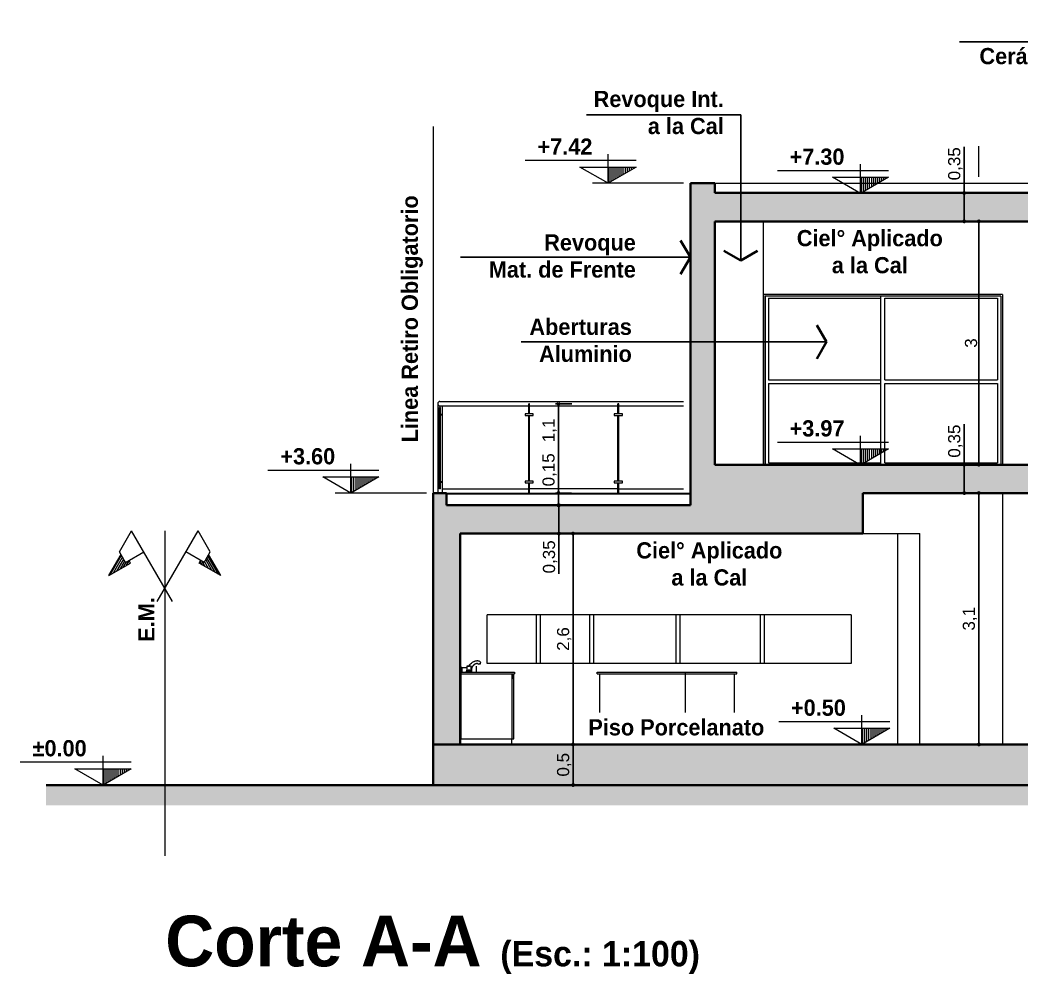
# Model space of a CAD drawing. Header units: millimetres. Extents: x 110427 to 125914, y 76277 to 76441.
# Drawn here: x 113922 to 113934.36, y 76429.37 to 76441.14 of the extents above; entities that cross this region are included whole.
import ezdxf

# ---------------------------------------------------------------- set-up
doc = ezdxf.new("R2010")
doc.units = ezdxf.units.MM
doc.linetypes.add('CENTER', pattern=[50.8, 31.75, -6.35, 6.35, -6.35])
doc.linetypes.add('JIS_02_0.7', pattern=[1.35, 0.75, -0.6])
for name, color, linetype, lineweight in [('04_CIVIL A CONSTRUIR', 250, 'Continuous', 35), ('06_CIVIL VISTAS GRUESA', 244, 'Continuous', 13), ('08_CIVIL VISTAS FINO', 251, 'Continuous', 5), ('10_CIVIL EJES', 230, 'CENTER', 15), ('11_CARPINTERIA Y MOBILIARIO', 141, 'Continuous', 9), ('12_HATCH', 8, 'Continuous', 9), ('12_TEXTOS', 4, 'Continuous', 40), ('13_COTAS', 8, 'Continuous', 9), ('VIDRIOS', 254, 'Continuous', 9)]:
    doc.layers.add(name, color=color, linetype=linetype, lineweight=lineweight)
doc.layers.add('14_TEXTOS', color=4, linetype='Continuous')
doc.styles.add('JDS1', font='GOTHICB.TTF')
doc.styles.add('Swis721 BT', font='swiss.ttf')
doc.dimstyles.new('1_100_JDS', dxfattribs={"dimscale": 100, "dimtxt": 2, "dimasz": 1.5, "dimexe": 1, "dimexo": 1, "dimgap": 0.75, "dimtad": 1, "dimlfac": 0.001, "dimzin": 4, "dimdsep": 46, "dimtxsty": 'JDS1', "dimcen": 0.09, "dimdle": 0.1, "dimclrd": 8, "dimclre": 8, "dimclrt": 150, "dimadec": 0, "dimazin": 0, "dimtfac": 1, "dimtmove": 2, "dimatfit": 0, "dimfxl": 0, "dimtolj": 1, "dimtzin": 0, "dimarcsym": 0})
doc.dimstyles.new('ISO-23', dxfattribs={"dimscale": 0.03, "dimtxt": 5, "dimasz": 2.5, "dimexe": 1.25, "dimexo": 0.625, "dimtad": 1, "dimtxsty": 'Swis721 BT', "dimblk": 'DOTSMALL', "dimcen": 2.5, "dimclrt": 150, "dimadec": 0, "dimazin": 0, "dimtfac": 1, "dimtmove": 0, "dimatfit": 3, "dimfxl": 0, "dimarcsym": 0})

# ---------------------------------------------------------------- blocks, each defined once
blk = doc.blocks.new('*U237')
at = {"extrusion": (-1.22465e-16, 0, -1)}
for p, q in [((-0.0274, 0.0073), (-0.0275, 0.0003)), ((-0.0275, 0.0003), (0, 0.0003)), ((0.0274, 0.007), (-0.0274, 0.007)), ((-0.0269, 0), (0, 0)), ((0.022, 0.0105), (-0.022, 0.0105)), ((-0.0215, 0.0196), (-0.0071, 0.0196)), ((-0.0195, 0.0582), (-0.0051, 0.0582)), ((0.0157, 0.0128), (-0.0157, 0.0128)), ((-0.0066, 0.0196), (-0.0071, 0.0196)), ((0, 0.0196), (-0.0066, 0.0196)), ((-0.0051, 0.0582), (0, 0.0582)), ((0, 0.0582), (0.0051, 0.0582)), ((0.0066, 0.0196), (0, 0.0196)), ((0, 0.0003), (0.0275, 0.0003)), ((0, 0), (0.0269, 0)), ((0.0195, 0.0582), (0.0051, 0.0582)), ((0.0071, 0.0196), (0.0066, 0.0196)), ((0.0071, 0.0196), (0.0215, 0.0196)), ((0.0275, 0.0003), (0.0274, 0.0073)), ((0.0858, 0.0821), (0.1136, 0.0896)), ((0.0877, 0.0826), (0.0888, 0.0784)), ((0.0888, 0.0784), (0.112, 0.0846)), ((0.0888, 0.0784), (0.09, 0.0777)), ((0.09, 0.0777), (0.1113, 0.0834)), ((0.112, 0.0846), (0.1109, 0.0888)), ((0.1113, 0.0834), (0.112, 0.0846))]:
    blk.add_line(p, q, dxfattribs=at)
blk.add_line((0.0853, 0.0823), (0.0858, 0.0821))
for centre, radius, start, end in [((0.0269, 0.0005), 0.0005, 270.00492, 336.41695), ((-0.1301, -0.0083), 0.1527, 7.06493, 10.50998), ((-0.0269, 0.0005), 0.0005, 203.57845, 269.99968), ((-0.1134, 0.09), 0.0005, 163.44369, 254.975)]:
    blk.add_arc(centre, radius, start, end, dxfattribs=at)
for points, knots in [([(-0.0054, 0.0592), (-0.0036, 0.0621), (0.0004, 0.0678), (0.0096, 0.0784), (0.021, 0.0882), (0.0341, 0.097), (0.045, 0.1032), (0.0554, 0.108), (0.0648, 0.1111), (0.0735, 0.1128), (0.0815, 0.1132), (0.089, 0.1124), (0.0981, 0.1095), (0.1059, 0.104), (0.1115, 0.0965), (0.1133, 0.0923), (0.1139, 0.0902)], [0, 0, 0, 0, 10.326557, 20.868833, 41.980754, 55.142944, 68.325086, 79.552312, 89.44321, 97.990642, 105.92641, 113.515349, 120.434922, 134.605644, 141.521663, 148.253784, 148.253784, 148.253784, 148.253784]), ([(-0.0156, 0.0196), (-0.0157, 0.0174), (-0.0157, 0.0151), (-0.0157, 0.0127), (-0.0158, 0.0124), (-0.0159, 0.0121), (-0.016, 0.0118), (-0.0163, 0.0114), (-0.0168, 0.011), (-0.0173, 0.0109), (-0.0175, 0.0109), (-0.0199, 0.0107), (-0.0223, 0.0104), (-0.025, 0.0102), (-0.0258, 0.01), (-0.027, 0.0091), (-0.0274, 0.0079), (-0.0274, 0.0073)], [0, 0, 0, 0, 6.707769, 6.890256, 7.232404, 7.573474, 7.792236, 8.25887, 9.158601, 9.574503, 9.718932, 9.759439, 16.904145, 16.949046, 17.712138, 19.505058, 21.298993, 21.298993, 21.298993, 21.298993]), ([(-0.0195, 0.0582), (-0.0198, 0.0582), (-0.0203, 0.0581), (-0.0211, 0.0575), (-0.0215, 0.0568), (-0.0215, 0.0562), (-0.0215, 0.044), (-0.0215, 0.0318), (-0.0215, 0.0196)], [0, 0, 0, 0, 0.758733, 1.522534, 3.038823, 3.156107, 3.213684, 39.741586, 39.741586, 39.741586, 39.741586]), ([(0, 0.0593), (-0.0007, 0.0593), (-0.0022, 0.0593), (-0.0051, 0.0592), (-0.0082, 0.059), (-0.0113, 0.0588), (-0.0131, 0.0586), (-0.0141, 0.0585), (-0.0144, 0.0584), (-0.0146, 0.0584), (-0.0148, 0.0583), (-0.0148, 0.0582)], [0, 0, 0, 0, 2.131147, 4.365966, 8.89797, 11.353204, 13.620383, 14.388453, 14.412009, 14.612825, 14.925144, 14.925144, 14.925144, 14.925144]), ([(0.0148, 0.0582), (0.0148, 0.0582), (0.0147, 0.0583), (0.0146, 0.0584), (0.0145, 0.0584), (0.0142, 0.0585), (0.0124, 0.0587), (0.0076, 0.0591), (0.003, 0.0593), (0, 0.0593)], [0, 0, 0, 0, 0.126725, 0.253563, 0.397359, 0.511633, 1.115831, 6.027123, 14.925113, 14.925113, 14.925113, 14.925113]), ([(0.0274, 0.0073), (0.0274, 0.0079), (0.027, 0.0091), (0.0258, 0.01), (0.025, 0.0102), (0.0223, 0.0105), (0.0199, 0.0107), (0.0175, 0.0109), (0.017, 0.0109), (0.0161, 0.0114), (0.0157, 0.0123), (0.0157, 0.0129), (0.0157, 0.0152), (0.0157, 0.0174), (0.0156, 0.0196)], [0, 0, 0, 0, 1.798162, 3.58204, 4.34996, 4.39486, 11.539566, 11.575113, 11.724906, 13.03561, 14.408218, 14.574141, 14.677093, 21.299016, 21.299016, 21.299016, 21.299016]), ([(0.0215, 0.0196), (0.0215, 0.0318), (0.0215, 0.044), (0.0215, 0.0564), (0.0215, 0.0567), (0.0214, 0.057), (0.0211, 0.0574), (0.0207, 0.0578), (0.0201, 0.0581), (0.0196, 0.0582), (0.0195, 0.0582)], [0, 0, 0, 0, 36.55703, 36.702506, 36.994584, 37.464971, 37.761994, 38.233765, 39.325499, 39.741567, 39.741567, 39.741567, 39.741567]), ([(0.0853, 0.0823), (0.0844, 0.0832), (0.0826, 0.0844), (0.0798, 0.085), (0.0775, 0.085), (0.0748, 0.0846), (0.0723, 0.084), (0.0696, 0.0831), (0.0664, 0.082), (0.0618, 0.0804), (0.0563, 0.078), (0.0506, 0.0744), (0.0452, 0.07), (0.0402, 0.0648), (0.0357, 0.0591), (0.0318, 0.0531), (0.0291, 0.0478), (0.0275, 0.0437), (0.0253, 0.0375), (0.0237, 0.0297), (0.0228, 0.0195), (0.0226, 0.0136), (0.0225, 0.0104)], [0, 0, 0, 0, 4.044334, 6.131209, 8.59722, 11.037494, 14.087258, 16.341521, 19.566908, 24.293782, 31.100485, 37.536678, 44.342667, 51.91438, 59.097426, 66.301533, 73.112599, 76.887528, 79.53999, 92.788675, 100.730298, 110.357033, 110.357033, 110.357033, 110.357033])]:
    blk.add_open_spline(points, degree=3, knots=knots)
blk = doc.blocks.new('_DotSmall')
at = {"color": 0, "linetype": 'ByBlock', "const_width": 0.5}
blk.add_lwpolyline([(-0.0625, 0, 1), (0.0625, 0, 1)], format="xyb", close=True, dxfattribs=at)
blk = doc.blocks.new('*D436')
at = {"layer": '13_COTAS', "color": 0, "lineweight": -2}
for p, q in [((113933.82, 76435.304), (113933.865, 76435.304)), ((113933.828, 76432.204), (113933.828, 76435.304)), ((113933.82, 76432.204), (113933.865, 76432.204))]:
    blk.add_line(p, q, dxfattribs=at)
at = {"layer": 'Defpoints', "color": 0}
for p in [(113933.801, 76435.304), (113933.828, 76435.304), (113933.801, 76432.204)]:
    blk.add_point(p, dxfattribs=at)
at = {"layer": '13_COTAS', "color": 0, "lineweight": -2, "xscale": 0.075, "yscale": 0.075, "zscale": 0.075}
for p, rotation in [((113933.828, 76435.304), 90), ((113933.828, 76432.204), 270)]:
    blk.add_blockref('_DotSmall', p, dxfattribs=dict(at, rotation=rotation))
at = {"layer": '13_COTAS', "color": 150, "insert": (113933.718, 76433.754), "char_height": 0.15, "attachment_point": 5, "rotation": 90, "style": 'Swis721 BT'}
blk.add_mtext('3,1', dxfattribs=at)
blk = doc.blocks.new('*D522')
at = {"layer": '13_COTAS', "color": 0, "lineweight": -2}
for p, q in [((113933.648, 76435.654), (113933.648, 76436.155)), ((113933.868, 76435.654), (113933.61, 76435.654)), ((113933.648, 76435.304), (113933.648, 76435.654)), ((113933.782, 76435.304), (113933.61, 76435.304))]:
    blk.add_line(p, q, dxfattribs=at)
at = {"layer": 'Defpoints', "color": 0}
for p in [(113933.648, 76435.654), (113933.887, 76435.654), (113933.801, 76435.304)]:
    blk.add_point(p, dxfattribs=at)
at = {"layer": '13_COTAS', "color": 0, "lineweight": -2, "xscale": 0.075, "yscale": 0.075, "zscale": 0.075}
for p, rotation in [((113933.648, 76435.654), 90), ((113933.648, 76435.304), 270)]:
    blk.add_blockref('_DotSmall', p, dxfattribs=dict(at, rotation=rotation))
at = {"layer": '13_COTAS', "color": 150, "insert": (113933.538, 76435.944), "char_height": 0.15, "attachment_point": 5, "rotation": 90, "style": 'Swis721 BT'}
blk.add_mtext('0,35', dxfattribs=at)
blk = doc.blocks.new('*D523')
at = {"layer": '13_COTAS', "color": 0, "lineweight": -2}
for p, q in [((113933.871, 76438.654), (113933.79, 76438.654)), ((113933.828, 76435.654), (113933.828, 76438.654)), ((113933.868, 76435.654), (113933.79, 76435.654))]:
    blk.add_line(p, q, dxfattribs=at)
at = {"layer": 'Defpoints', "color": 0}
for p in [(113933.828, 76438.654), (113933.889, 76438.654), (113933.887, 76435.654)]:
    blk.add_point(p, dxfattribs=at)
at = {"layer": '13_COTAS', "color": 0, "lineweight": -2, "xscale": 0.075, "yscale": 0.075, "zscale": 0.075}
for p, rotation in [((113933.828, 76438.654), 90), ((113933.828, 76435.654), 270)]:
    blk.add_blockref('_DotSmall', p, dxfattribs=dict(at, rotation=rotation))
at = {"layer": '13_COTAS', "color": 150, "insert": (113933.732, 76437.154), "char_height": 0.15, "attachment_point": 5, "rotation": 90, "style": 'Swis721 BT'}
blk.add_mtext('3', dxfattribs=at)
blk = doc.blocks.new('*D524')
at = {"layer": '13_COTAS', "color": 0, "lineweight": -2}
for p, q in [((113933.648, 76439.004), (113933.648, 76439.575)), ((113933.867, 76439.004), (113933.61, 76439.004)), ((113933.648, 76438.654), (113933.648, 76439.004)), ((113933.871, 76438.654), (113933.61, 76438.654))]:
    blk.add_line(p, q, dxfattribs=at)
at = {"layer": 'Defpoints', "color": 0}
for p in [(113933.648, 76439.004), (113933.886, 76439.004), (113933.889, 76438.654)]:
    blk.add_point(p, dxfattribs=at)
at = {"layer": '13_COTAS', "color": 0, "lineweight": -2, "xscale": 0.075, "yscale": 0.075, "zscale": 0.075}
for p, rotation in [((113933.648, 76439.004), 90), ((113933.648, 76438.654), 270)]:
    blk.add_blockref('_DotSmall', p, dxfattribs=dict(at, rotation=rotation))
at = {"layer": '13_COTAS', "color": 150, "insert": (113933.538, 76439.364), "char_height": 0.15, "attachment_point": 5, "rotation": 90, "style": 'Swis721 BT'}
blk.add_mtext('0,35', dxfattribs=at)
blk = doc.blocks.new('*D277')
at = {"layer": '13_COTAS', "color": 0, "lineweight": -2}
for p, q in [((113928.671, 76435.154), (113928.611, 76435.154)), ((113928.649, 76435.154), (113928.649, 76434.804)), ((113928.671, 76434.804), (113928.611, 76434.804)), ((113928.649, 76434.804), (113928.649, 76434.306))]:
    blk.add_line(p, q, dxfattribs=at)
at = {"layer": 'Defpoints', "color": 0}
for p in [(113928.649, 76435.154), (113928.689, 76435.154), (113928.689, 76434.804)]:
    blk.add_point(p, dxfattribs=at)
at = {"layer": '13_COTAS', "color": 0, "lineweight": -2, "xscale": 0.075, "yscale": 0.075, "zscale": 0.075}
for p, rotation in [((113928.649, 76435.154), 90), ((113928.649, 76434.804), 270)]:
    blk.add_blockref('_DotSmall', p, dxfattribs=dict(at, rotation=rotation))
at = {"layer": '13_COTAS', "color": 150, "insert": (113928.54, 76434.517), "char_height": 0.15, "attachment_point": 5, "rotation": 90, "style": 'Swis721 BT'}
blk.add_mtext('0,35', dxfattribs=at)
blk = doc.blocks.new('*D496')
at = {"layer": '13_COTAS', "color": 0, "lineweight": -2}
for p, q in [((113928.935, 76432.204), (113928.786, 76432.204)), ((113928.823, 76431.704), (113928.823, 76432.204)), ((113928.935, 76431.704), (113928.786, 76431.704))]:
    blk.add_line(p, q, dxfattribs=at)
at = {"layer": 'Defpoints', "color": 0}
for p in [(113928.823, 76432.204), (113928.953, 76432.204), (113928.953, 76431.704)]:
    blk.add_point(p, dxfattribs=at)
at = {"layer": '13_COTAS', "color": 0, "lineweight": -2, "xscale": 0.075, "yscale": 0.075, "zscale": 0.075}
for p, rotation in [((113928.823, 76432.204), 90), ((113928.823, 76431.704), 270)]:
    blk.add_blockref('_DotSmall', p, dxfattribs=dict(at, rotation=rotation))
at = {"layer": '13_COTAS', "color": 150, "insert": (113928.714, 76431.954), "char_height": 0.15, "attachment_point": 5, "rotation": 90, "style": 'Swis721 BT'}
blk.add_mtext('0,5', dxfattribs=at)
blk = doc.blocks.new('*D497')
at = {"layer": '13_COTAS', "color": 0, "lineweight": -2}
for p, q in [((113928.905, 76434.804), (113928.786, 76434.804)), ((113928.823, 76432.204), (113928.823, 76434.804)), ((113928.935, 76432.204), (113928.786, 76432.204))]:
    blk.add_line(p, q, dxfattribs=at)
at = {"layer": 'Defpoints', "color": 0}
for p in [(113928.823, 76434.804), (113928.923, 76434.804), (113928.953, 76432.204)]:
    blk.add_point(p, dxfattribs=at)
at = {"layer": '13_COTAS', "color": 0, "lineweight": -2, "xscale": 0.075, "yscale": 0.075, "zscale": 0.075}
for p, rotation in [((113928.823, 76434.804), 90), ((113928.823, 76432.204), 270)]:
    blk.add_blockref('_DotSmall', p, dxfattribs=dict(at, rotation=rotation))
at = {"layer": '13_COTAS', "color": 150, "insert": (113928.714, 76433.504), "char_height": 0.15, "attachment_point": 5, "rotation": 90, "style": 'Swis721 BT'}
blk.add_mtext('2,6', dxfattribs=at)
blk = doc.blocks.new('*D263')
at = {"layer": '13_COTAS', "color": 0, "lineweight": -2}
for p, q in [((113928.643, 76435.304), (113928.643, 76435.802)), ((113928.805, 76435.304), (113928.606, 76435.304)), ((113928.643, 76435.154), (113928.643, 76435.304)), ((113928.671, 76435.154), (113928.606, 76435.154))]:
    blk.add_line(p, q, dxfattribs=at)
at = {"layer": 'Defpoints', "color": 0}
for p in [(113928.643, 76435.304), (113928.823, 76435.304), (113928.689, 76435.154)]:
    blk.add_point(p, dxfattribs=at)
at = {"layer": '13_COTAS', "color": 0, "lineweight": -2, "xscale": 0.075, "yscale": 0.075, "zscale": 0.075}
for p, rotation in [((113928.643, 76435.304), 90), ((113928.643, 76435.154), 270)]:
    blk.add_blockref('_DotSmall', p, dxfattribs=dict(at, rotation=rotation))
at = {"layer": '13_COTAS', "color": 150, "insert": (113928.534, 76435.59), "char_height": 0.15, "attachment_point": 5, "rotation": 90, "style": 'Swis721 BT'}
blk.add_mtext('0,15', dxfattribs=at)
blk = doc.blocks.new('*D264')
at = {"layer": '13_COTAS', "color": 0, "lineweight": -2}
for p, q in [((113928.807, 76436.406), (113928.606, 76436.406)), ((113928.643, 76435.304), (113928.643, 76436.406)), ((113928.805, 76435.304), (113928.606, 76435.304))]:
    blk.add_line(p, q, dxfattribs=at)
at = {"layer": 'Defpoints', "color": 0}
for p in [(113928.643, 76436.406), (113928.825, 76436.406), (113928.823, 76435.304)]:
    blk.add_point(p, dxfattribs=at)
at = {"layer": '13_COTAS', "color": 0, "lineweight": -2, "xscale": 0.075, "yscale": 0.075, "zscale": 0.075}
for p, rotation in [((113928.643, 76436.406), 90), ((113928.643, 76435.304), 270)]:
    blk.add_blockref('_DotSmall', p, dxfattribs=dict(at, rotation=rotation))
at = {"layer": '13_COTAS', "color": 150, "insert": (113928.534, 76436.076), "char_height": 0.15, "attachment_point": 5, "rotation": 90, "style": 'Swis721 BT'}
blk.add_mtext('1,1', dxfattribs=at)

msp = doc.modelspace()

# ---------------------------------------------------------------- hatches: boundary and pattern name
at = {"layer": '12_HATCH'}
h = msp.add_hatch(color=1, dxfattribs=at)
h.dxf.hatch_style = 1
h.paths.add_polyline_path([(113946.3, 76439.124), (113946, 76439.124), (113946, 76439.004), (113930.57, 76439.004), (113930.57, 76439.124), (113930.27, 76439.124), (113930.27, 76435.154), (113927.264, 76435.154), (113927.264, 76435.294), (113927.264, 76435.294), (113927.099, 76435.304), (113927.099, 76432.204), (113927.43, 76432.204), (113927.43, 76434.804), (113932.395, 76434.804), (113932.395, 76435.304), (113941.24, 76435.304), (113941.24, 76432.204), (113927.099, 76432.204), (113927.099, 76431.704), (113945.4, 76431.704), (113945.4, 76432.204), (113945.4, 76433.222), (113945.1, 76433.222), (113945.1, 76432.204), (113941.4, 76432.204), (113941.4, 76435.304), (113946.3, 76435.304)])
h.paths.add_polyline_path([(113937.18, 76438.654), (113937.18, 76437.754), (113937.34, 76437.754), (113937.34, 76438.654), (113941.44, 76438.654), (113941.44, 76435.654), (113930.57, 76435.654), (113930.57, 76438.654), (113934.67, 76438.654), (113934.67, 76437.754), (113934.83, 76437.754), (113934.83, 76438.654)], flags=16)
h.paths.add_polyline_path([(113936.23, 76435.754), (113934.83, 76435.754), (113934.83, 76437.754), (113936.23, 76437.754)], flags=0)
h.paths.add_polyline_path([(113937.18, 76437.754), (113937.18, 76435.754), (113936.4, 76435.754), (113936.4, 76437.754)], flags=0)
h.paths.add_polyline_path([(113936.423, 76437.731), (113937.157, 76437.731), (113937.157, 76435.777), (113936.423, 76435.777), (113936.423, 76436.754), (113937.157, 76436.754), (113937.157, 76436.777), (113936.423, 76436.777)], flags=0)
h.paths.add_polyline_path([(113936.446, 76437.708), (113937.134, 76437.708), (113937.134, 76436.8), (113936.446, 76436.8)], flags=0)
h.paths.add_polyline_path([(113937.79, 76437.754), (113940.79, 76437.754), (113940.79, 76435.754), (113937.79, 76435.754)], flags=0)
h.paths.add_polyline_path([(113937.813, 76437.731), (113940.767, 76437.731), (113940.767, 76436.777), (113937.813, 76436.777)], flags=0)
h.paths.add_polyline_path([(113937.853, 76437.708), (113939.265, 76437.708), (113939.265, 76436.8), (113937.853, 76436.8)], flags=0)
h.paths.add_polyline_path([(113932.62, 76435.677), (113931.233, 76435.677), (113931.233, 76437.708), (113932.62, 76437.708)], flags=0)
h.paths.add_polyline_path([(113934.057, 76437.708), (113934.057, 76435.677), (113932.67, 76435.677), (113932.67, 76437.708)], flags=0)
h.paths.add_polyline_path([(113937.813, 76436.754), (113939.265, 76436.754), (113939.265, 76435.777), (113937.813, 76435.777)], flags=0)
h.paths.add_polyline_path([(113939.315, 76437.708), (113940.727, 76437.708), (113940.727, 76436.8), (113939.315, 76436.8)], flags=0)
h.paths.add_polyline_path([(113939.315, 76436.754), (113940.767, 76436.754), (113940.767, 76435.777), (113939.315, 76435.777)], flags=0)
h.paths.add_polyline_path([(113941.6, 76438.654), (113946, 76438.654), (113946, 76435.654), (113941.6, 76435.654)], flags=16)
h.paths.add_polyline_path([(113942.1, 76437.754), (113945.1, 76437.754), (113945.1, 76435.754), (113942.1, 76435.754)], flags=0)
h.paths.add_polyline_path([(113942.123, 76437.731), (113945.077, 76437.731), (113945.077, 76436.777), (113942.123, 76436.777)], flags=0)
h.paths.add_polyline_path([(113942.163, 76437.708), (113943.575, 76437.708), (113943.575, 76436.8), (113942.163, 76436.8)], flags=0)
h.paths.add_polyline_path([(113942.123, 76436.754), (113943.575, 76436.754), (113943.575, 76435.777), (113942.123, 76435.777)], flags=0)
h.paths.add_polyline_path([(113943.625, 76437.708), (113945.037, 76437.708), (113945.037, 76436.8), (113943.625, 76436.8)], flags=0)
h.paths.add_polyline_path([(113943.625, 76436.754), (113945.077, 76436.754), (113945.077, 76435.777), (113943.625, 76435.777)], flags=0)
at = {"layer": '12_HATCH', "linetype": 'ByBlock', "lineweight": 9}
h = msp.add_hatch(dxfattribs=at)
h.set_pattern_fill('LINE', color=256, scale=0.1875, angle=600, style=0)
h.set_pattern_definition([(240, (114008.140654, 75529.597056), (0.0202974704, -0.01171875), [])])
h.paths.add_polyline_path([(113923.097, 76434.286), (113923.366, 76434.441), (113923.348, 76434.473), (113923.305, 76434.449), (113923.248, 76434.547)])
h = msp.add_hatch(dxfattribs=at)
h.set_pattern_fill('LINE', color=256, scale=0.1875, angle=600, style=0)
h.set_pattern_definition([(300, (113860.753816, 75529.597056), (-0.0202974704, -0.01171875), [])])
h.paths.add_polyline_path([(113924.329, 76434.547), (113924.273, 76434.449), (113924.23, 76434.473), (113924.211, 76434.441), (113924.48, 76434.286)])
at = {"layer": '12_HATCH'}
h = msp.add_hatch(color=256, dxfattribs=at)
h.dxf.hatch_style = 1
h.paths.add_polyline_path([(113951.906, 76431.704), (113922.323, 76431.704), (113922.323, 76431.454), (113951.906, 76431.454)])
at = {"layer": '13_COTAS'}
h = msp.add_hatch(dxfattribs=at)
h.set_pattern_fill('LINE', color=256, scale=0.2, angle=90, style=0)
h.set_pattern_definition([(90, (113041.492968, 76568.134418), (0.025, 2e-18), [])])
h.paths.add_polyline_path([(113929.255, 76439.324), (113929.255, 76439.124), (113929.601, 76439.324)])
h = msp.add_hatch(dxfattribs=at)
h.set_pattern_fill('LINE', color=256, scale=0.2, angle=90, style=0)
h.set_pattern_definition([(90, (113044.605897, 76568.008462), (0.025, 2e-18), [])])
h.paths.add_polyline_path([(113932.368, 76439.198), (113932.368, 76438.998), (113932.714, 76439.198)])
h = msp.add_hatch(dxfattribs=at)
h.set_pattern_fill('LINE', color=256, scale=0.2, angle=90, style=0)
h.set_pattern_definition([(90, (113044.605897, 76564.658462), (0.025, 2e-18), [])])
h.paths.add_polyline_path([(113932.368, 76435.848), (113932.368, 76435.648), (113932.714, 76435.848)])
h = msp.add_hatch(dxfattribs=at)
h.set_pattern_fill('LINE', color=256, scale=0.2, angle=90, style=0)
h.set_pattern_definition([(90, (113038.321296, 76564.314418), (0.025, 2e-18), [])])
h.paths.add_polyline_path([(113926.083, 76435.504), (113926.083, 76435.304), (113926.429, 76435.504)])
h = msp.add_hatch(dxfattribs=at)
h.set_pattern_fill('LINE', color=256, scale=0.2, angle=90, style=0)
h.set_pattern_definition([(90, (113044.622615, 76561.214418), (0.025, 2e-18), [])])
h.paths.add_polyline_path([(113932.384, 76432.404), (113932.384, 76432.204), (113932.731, 76432.404)])
h = msp.add_hatch(dxfattribs=at)
h.set_pattern_fill('LINE', color=256, scale=0.2, angle=90, style=0)
h.set_pattern_definition([(90, (113035.26493, 76560.714418), (0.025, 2e-18), [])])
h.paths.add_polyline_path([(113923.027, 76431.904), (113923.027, 76431.704), (113923.373, 76431.904)])

# ---------------------------------------------------------------- linework, layer by layer
at = {"layer": '04_CIVIL A CONSTRUIR'}
for p, q in [((113930.27, 76439.124), (113930.57, 76439.124)), ((113930.27, 76435.154), (113930.27, 76439.124)), ((113930.57, 76439.004), (113930.57, 76439.124)), ((113930.57, 76439.004), (113946, 76439.004)), ((113930.57, 76438.654), (113934.67, 76438.654)), ((113930.57, 76435.654), (113930.57, 76438.654)), ((113930.27, 76438.212), (113930.15, 76438.419)), ((113930.891, 76438.17), (113930.683, 76438.29)), ((113930.891, 76438.17), (113931.099, 76438.29)), ((113930.27, 76438.212), (113930.15, 76438.004)), ((113931.949, 76437.167), (113931.829, 76437.375)), ((113931.949, 76437.167), (113931.829, 76436.959)), ((113930.57, 76435.654), (113941.44, 76435.654)), ((113927.099, 76435.304), (113927.264, 76435.304)), ((113927.099, 76435.304), (113927.099, 76431.704)), ((113927.264, 76435.304), (113927.264, 76435.154)), ((113941.24, 76435.304), (113932.395, 76435.304)), ((113932.395, 76434.804), (113932.395, 76435.304)), ((113927.264, 76435.154), (113930.27, 76435.154)), ((113927.43, 76432.204), (113927.43, 76434.804)), ((113932.395, 76434.804), (113927.43, 76434.804)), ((113927.099, 76432.204), (113941.24, 76432.204)), ((113922.323, 76431.704), (113951.906, 76431.704))]:
    msp.add_line(p, q, dxfattribs=at)
at = {"layer": '06_CIVIL VISTAS GRUESA'}
for p, q in [((113927.182, 76436.434), (113930.187, 76436.434)), ((113927.154, 76436.406), (113927.154, 76435.304)), ((113927.177, 76436.282), (113927.177, 76436.359)), ((113927.187, 76436.359), (113927.177, 76436.359)), ((113927.182, 76436.379), (113928.277, 76436.379)), ((113927.187, 76435.354), (113927.187, 76436.359)), ((113927.209, 76436.379), (113927.209, 76435.304)), ((113928.277, 76436.282), (113928.277, 76436.406)), ((113928.287, 76436.406), (113928.277, 76436.406)), ((113928.287, 76436.282), (113928.287, 76436.406)), ((113928.287, 76436.379), (113929.377, 76436.379)), ((113929.377, 76436.282), (113929.377, 76436.406)), ((113929.387, 76436.406), (113929.377, 76436.406)), ((113929.387, 76436.282), (113929.387, 76436.406)), ((113929.387, 76436.379), (113930.187, 76436.379)), ((113927.177, 76435.354), (113927.177, 76436.262)), ((113928.277, 76435.451), (113928.277, 76436.262)), ((113928.287, 76435.451), (113928.287, 76436.262)), ((113929.377, 76435.451), (113929.377, 76436.262)), ((113929.387, 76435.451), (113929.387, 76436.262)), ((113927.187, 76435.354), (113927.177, 76435.354)), ((113927.209, 76435.354), (113928.277, 76435.354)), ((113928.277, 76435.304), (113928.277, 76435.431)), ((113928.287, 76435.304), (113928.287, 76435.431)), ((113929.377, 76435.354), (113928.287, 76435.354)), ((113929.377, 76435.304), (113929.377, 76435.431)), ((113929.387, 76435.304), (113929.387, 76435.431)), ((113929.387, 76435.354), (113930.187, 76435.354)), ((113927.264, 76435.304), (113930.27, 76435.304)), ((113927.264, 76435.294), (113930.27, 76435.294)), ((113934.121, 76435.304), (113934.121, 76432.204)), ((113932.395, 76434.804), (113933.101, 76434.804)), ((113932.829, 76432.204), (113932.829, 76434.804)), ((113933.101, 76432.204), (113933.101, 76434.804)), ((113927.43, 76433.154), (113927.43, 76433.094)), ((113927.45, 76433.154), (113927.43, 76433.154)), ((113927.43, 76433.154), (113927.43, 76433.094)), ((113927.45, 76433.154), (113927.43, 76433.154)), ((113927.45, 76433.154), (113927.45, 76433.094)), ((113927.45, 76433.154), (113927.45, 76433.094)), ((113927.45, 76433.154), (113927.508, 76433.154)), ((113927.63, 76433.171), (113927.63, 76433.104)), ((113927.43, 76433.094), (113928.102, 76433.094)), ((113927.43, 76433.094), (113927.45, 76433.094)), ((113927.43, 76433.094), (113927.45, 76433.094)), ((113927.43, 76433.074), (113928.102, 76433.074)), ((113927.44, 76433.094), (113927.44, 76432.274)), ((113928.072, 76433.074), (113928.072, 76433.014)), ((113928.072, 76432.274), (113928.072, 76433.074)), ((113928.072, 76433.054), (113928.092, 76433.054)), ((113928.092, 76432.274), (113928.092, 76433.074)), ((113928.102, 76433.094), (113928.102, 76433.074)), ((113929.122, 76433.074), (113929.122, 76433.094)), ((113929.122, 76433.094), (113930.844, 76433.094)), ((113929.122, 76433.074), (113930.844, 76433.074)), ((113929.152, 76432.597), (113929.152, 76433.074)), ((113930.21, 76432.597), (113930.21, 76433.094)), ((113930.814, 76432.597), (113930.814, 76433.074)), ((113930.844, 76433.074), (113930.844, 76433.094)), ((113927.43, 76432.274), (113928.062, 76432.274)), ((113928.062, 76432.274), (113928.072, 76432.274)), ((113928.062, 76432.274), (113928.062, 76432.204)), ((113928.072, 76432.274), (113928.092, 76432.274))]:
    msp.add_line(p, q, dxfattribs=at)
for points in [[(113927.177, 76436.262), (113927.177, 76436.282), (113927.172, 76436.282), (113927.172, 76436.262)], [(113927.187, 76436.262), (113927.187, 76436.282), (113927.191, 76436.282), (113927.191, 76436.262)], [(113928.332, 76436.262), (113928.332, 76436.282), (113928.232, 76436.282), (113928.232, 76436.262)], [(113929.432, 76436.262), (113929.432, 76436.282), (113929.332, 76436.282), (113929.332, 76436.262)], [(113927.177, 76435.431), (113927.177, 76435.451), (113927.172, 76435.451), (113927.172, 76435.431)], [(113927.187, 76435.431), (113927.187, 76435.451), (113927.191, 76435.451), (113927.191, 76435.431)], [(113928.332, 76435.431), (113928.332, 76435.451), (113928.232, 76435.451), (113928.232, 76435.431)], [(113929.432, 76435.431), (113929.432, 76435.451), (113929.332, 76435.451), (113929.332, 76435.431)]]:
    msp.add_lwpolyline(points, close=True, dxfattribs=at)
msp.add_arc((113927.182, 76436.406), 0.0276, 90, 270, dxfattribs=at)
at = {"layer": '08_CIVIL VISTAS FINO'}
for p, q in [((113930.57, 76439.124), (113946, 76439.124)), ((113931.17, 76437.754), (113931.17, 76435.654)), ((113934.12, 76437.754), (113931.17, 76437.754)), ((113931.193, 76437.731), (113931.193, 76435.654)), ((113934.097, 76437.731), (113931.193, 76437.731)), ((113931.233, 76437.708), (113932.62, 76437.708)), ((113931.233, 76437.708), (113931.233, 76436.7)), ((113932.62, 76435.654), (113932.62, 76437.731)), ((113932.67, 76437.708), (113934.057, 76437.708)), ((113932.67, 76436.7), (113932.67, 76437.708)), ((113934.057, 76437.708), (113934.057, 76436.7)), ((113934.097, 76437.731), (113934.097, 76435.654)), ((113934.097, 76437.731), (113934.097, 76435.654)), ((113934.12, 76437.754), (113934.12, 76435.654)), ((113931.233, 76436.7), (113932.62, 76436.7)), ((113932.67, 76436.7), (113934.057, 76436.7)), ((113931.233, 76436.654), (113931.233, 76435.677)), ((113931.233, 76436.654), (113932.62, 76436.654)), ((113932.67, 76435.677), (113932.67, 76436.654)), ((113932.67, 76436.654), (113934.057, 76436.654)), ((113934.057, 76436.654), (113934.057, 76435.677)), ((113931.233, 76435.677), (113932.62, 76435.677)), ((113932.67, 76435.677), (113934.057, 76435.677)), ((113932.251, 76433.804), (113927.763, 76433.804)), ((113927.763, 76433.204), (113927.763, 76433.804)), ((113928.371, 76433.204), (113928.371, 76433.804)), ((113928.422, 76433.204), (113928.422, 76433.804)), ((113929.031, 76433.204), (113929.031, 76433.804)), ((113929.081, 76433.204), (113929.081, 76433.804)), ((113930.096, 76433.204), (113930.096, 76433.804)), ((113930.146, 76433.204), (113930.146, 76433.804)), ((113931.135, 76433.204), (113931.135, 76433.804)), ((113931.186, 76433.204), (113931.186, 76433.804)), ((113932.251, 76433.804), (113932.251, 76433.204)), ((113932.251, 76433.204), (113927.763, 76433.204))]:
    msp.add_line(p, q, dxfattribs=at)
at = {"layer": '10_CIVIL EJES', "ltscale": 0.25}
for p, q in [((113927.099, 76439.825), (113927.099, 76430.829)), ((113923.789, 76434.839), (113923.789, 76430.829))]:
    msp.add_line(p, q, dxfattribs=at)
at = {"layer": '11_CARPINTERIA Y MOBILIARIO'}
msp.add_line((113931.17, 76435.654), (113931.17, 76438.654), dxfattribs=at)
at = {"layer": '12_HATCH', "linetype": 'ByBlock', "lineweight": 9}
for p, q in [((113923.229, 76434.579), (113923.379, 76434.839)), ((113923.882, 76433.968), (113923.379, 76434.839)), ((113923.695, 76433.968), (113924.198, 76434.839)), ((113924.348, 76434.579), (113924.198, 76434.839)), ((113923.097, 76434.286), (113923.248, 76434.547)), ((113923.305, 76434.449), (113923.229, 76434.579)), ((113923.305, 76434.449), (113923.53, 76434.579)), ((113923.366, 76434.441), (113923.348, 76434.473)), ((113924.273, 76434.449), (113924.048, 76434.579)), ((113924.211, 76434.441), (113924.23, 76434.473)), ((113924.273, 76434.449), (113924.348, 76434.579)), ((113924.48, 76434.286), (113924.329, 76434.547)), ((113923.097, 76434.286), (113923.366, 76434.441)), ((113924.48, 76434.286), (113924.211, 76434.441))]:
    msp.add_line(p, q, dxfattribs=at)
at = {"layer": '13_COTAS'}
for p, q in [((113933.828, 76439.204), (113933.828, 76439.58)), ((113929.601, 76439.404), (113928.231, 76439.404)), ((113929.255, 76439.124), (113929.255, 76439.484)), ((113929.255, 76439.124), (113929.255, 76439.484)), ((113928.908, 76439.324), (113929.601, 76439.324)), ((113929.255, 76439.124), (113928.908, 76439.324)), ((113929.601, 76439.324), (113929.255, 76439.124)), ((113932.714, 76439.278), (113931.344, 76439.278)), ((113932.368, 76438.998), (113932.368, 76439.358)), ((113932.368, 76438.998), (113932.368, 76439.358)), ((113932.021, 76439.198), (113932.714, 76439.198)), ((113932.368, 76438.998), (113932.021, 76439.198)), ((113932.714, 76439.198), (113932.368, 76438.998)), ((113932.368, 76435.648), (113932.368, 76436.008)), ((113932.368, 76435.648), (113932.368, 76436.008)), ((113932.714, 76435.928), (113931.344, 76435.928)), ((113932.021, 76435.848), (113932.714, 76435.848)), ((113932.368, 76435.648), (113932.021, 76435.848)), ((113932.714, 76435.848), (113932.368, 76435.648)), ((113926.429, 76435.584), (113925.059, 76435.584)), ((113926.083, 76435.304), (113926.083, 76435.664)), ((113926.083, 76435.304), (113926.083, 76435.664)), ((113925.737, 76435.504), (113926.429, 76435.504)), ((113926.083, 76435.304), (113925.737, 76435.504)), ((113926.429, 76435.504), (113926.083, 76435.304)), ((113932.731, 76432.484), (113931.36, 76432.484)), ((113932.384, 76432.204), (113932.384, 76432.564)), ((113932.384, 76432.204), (113932.384, 76432.564)), ((113932.038, 76432.404), (113932.731, 76432.404)), ((113932.384, 76432.204), (113932.038, 76432.404)), ((113932.731, 76432.404), (113932.384, 76432.204)), ((113923.027, 76431.704), (113923.027, 76432.064)), ((113923.027, 76431.704), (113923.027, 76432.064)), ((113923.373, 76431.984), (113922.003, 76431.984)), ((113922.68, 76431.904), (113923.373, 76431.904)), ((113923.027, 76431.704), (113922.68, 76431.904)), ((113923.373, 76431.904), (113923.027, 76431.704))]:
    msp.add_line(p, q, dxfattribs=at)
at = {"layer": '13_COTAS', "linetype": 'JIS_02_0.7', "ltscale": 1.5}
for p, q in [((113930.187, 76439.124), (113928.775, 76439.124)), ((113927.015, 76435.304), (113925.603, 76435.304))]:
    msp.add_line(p, q, dxfattribs=at)

# ---------------------------------------------------------------- block references
at = {"layer": '06_CIVIL VISTAS GRUESA', "xscale": 1.270000000002957, "yscale": 1.270000000002957, "zscale": 1.270000000002957}
msp.add_blockref('*U237', (113927.54, 76433.094), dxfattribs=at)

# ---------------------------------------------------------------- texts
at = {"layer": '12_TEXTOS', "color": 150, "char_height": 0.2, "style": 'JDS1'}
for s, insert, width, attachment_point in [('Piso\\PCerámico', (113935.054, 76440.589), 2.57308, 9), ('Revoque Int.\\Pa la Cal', (113930.682, 76439.727), 2.57308, 9), ('Ciel° Aplicado\\Pa la Cal', (113932.483, 76438.011), 3.70164, 8), ('Revoque\\PMat. de Frente', (113929.597, 76437.958), 2.57308, 9), ('Aberturas\\PAluminio', (113929.548, 76436.918), 2.57308, 9), ('Ciel° Aplicado\\Pa la Cal', (113930.504, 76434.161), 3.70164, 8), ('Piso Porcelanato', (113930.097, 76432.313), 3.70164, 8)]:
    msp.add_mtext(s, dxfattribs=dict(at, insert=insert, width=width, attachment_point=attachment_point))
at = {"layer": '12_TEXTOS', "color": 150, "char_height": 0.2, "attachment_point": 8, "rotation": 90, "style": 'JDS1'}
for s, insert, width in [('Linea Retiro Obligatorio', (113926.971, 76437.452), 3.33395), ('E.M.', (113923.661, 76433.745), 0.82275)]:
    msp.add_mtext(s, dxfattribs=dict(at, insert=insert, width=width))
at = {"layer": '14_TEXTOS', "insert": (113923.794, 76429.374), "char_height": 0.5, "width": 9.59338, "attachment_point": 7, "style": 'JDS1'}
msp.add_mtext('{\\H1.25x;Corte A-A \\H0.5x;(Esc.: 1:100)}', dxfattribs=at)
at = {"layer": 'VIDRIOS', "color": 150, "char_height": 0.2, "attachment_point": 5, "style": 'JDS1'}
for s, insert, width in [('+7.42', (113928.723, 76439.576), 0.78175), ('+7.30', (113931.832, 76439.45), 1.09037), ('+3.97', (113931.832, 76436.1), 1.09037), ('+0.50', (113931.849, 76432.656), 1.09037)]:
    msp.add_mtext(s, dxfattribs=dict(at, insert=insert, width=width))
for s, insert in [('+3.60', (113925.551, 76435.756)), ('±0.00', (113922.491, 76432.156))]:
    msp.add_mtext(s, dxfattribs=dict(at, insert=insert))

# ---------------------------------------------------------------- dimensions: what is measured, and where the dimension line sits
at = {"layer": '13_COTAS'}
for base, p1, p2, picture, middle in [((113933.648, 76439.004), (113933.889, 76438.654), (113933.886, 76439.004), '*D524', (113933.648, 76439.364)), ((113928.643, 76436.406), (113928.823, 76435.304), (113928.825, 76436.406), '*D264', (113928.643, 76436.076)), ((113933.648, 76435.654), (113933.801, 76435.304), (113933.887, 76435.654), '*D522', (113933.648, 76435.944)), ((113928.643, 76435.304), (113928.689, 76435.154), (113928.823, 76435.304), '*D263', (113928.643, 76435.59)), ((113928.649, 76435.154), (113928.689, 76434.804), (113928.689, 76435.154), '*D277', (113928.649, 76434.517))]:
    dim = msp.add_linear_dim(base=base, p1=p1, p2=p2, angle=90, dimstyle='ISO-23', dxfattribs=at)
    dim.commit()
    dim.dimension.update_dxf_attribs({"geometry": picture, "text_midpoint": middle, "dimtype": 160})
for base, p1, p2, picture, middle in [((113933.828, 76438.654), (113933.887, 76435.654), (113933.889, 76438.654), '*D523', (113933.732, 76437.154)), ((113933.828, 76435.304), (113933.801, 76432.204), (113933.801, 76435.304), '*D436', (113933.718, 76433.754)), ((113928.823, 76434.804), (113928.953, 76432.204), (113928.923, 76434.804), '*D497', (113928.714, 76433.504)), ((113928.823, 76432.204), (113928.953, 76431.704), (113928.953, 76432.204), '*D496', (113928.714, 76431.954))]:
    dim = msp.add_linear_dim(base=base, p1=p1, p2=p2, angle=90, dimstyle='ISO-23', dxfattribs=at)
    dim.commit()
    dim.dimension.update_dxf_attribs({"geometry": picture, "text_midpoint": middle})

# ---------------------------------------------------------------- leaders
for points in [[(113935.338, 76432.204), (113935.338, 76440.867), (113933.59, 76440.867)], [(113930.891, 76438.17), (113930.891, 76439.968), (113928.99, 76439.968)], [(113930.27, 76438.212), (113928.545, 76438.212), (113927.435, 76438.212)], [(113931.949, 76437.167), (113929.597, 76437.167), (113928.182, 76437.167)]]:
    msp.add_leader(points, dimstyle='1_100_JDS', override={"dimgap": 0.75, "dimtad": 0, "dimldrblk": 'None'}, dxfattribs=at)

doc.saveas('drawing.dxf')
